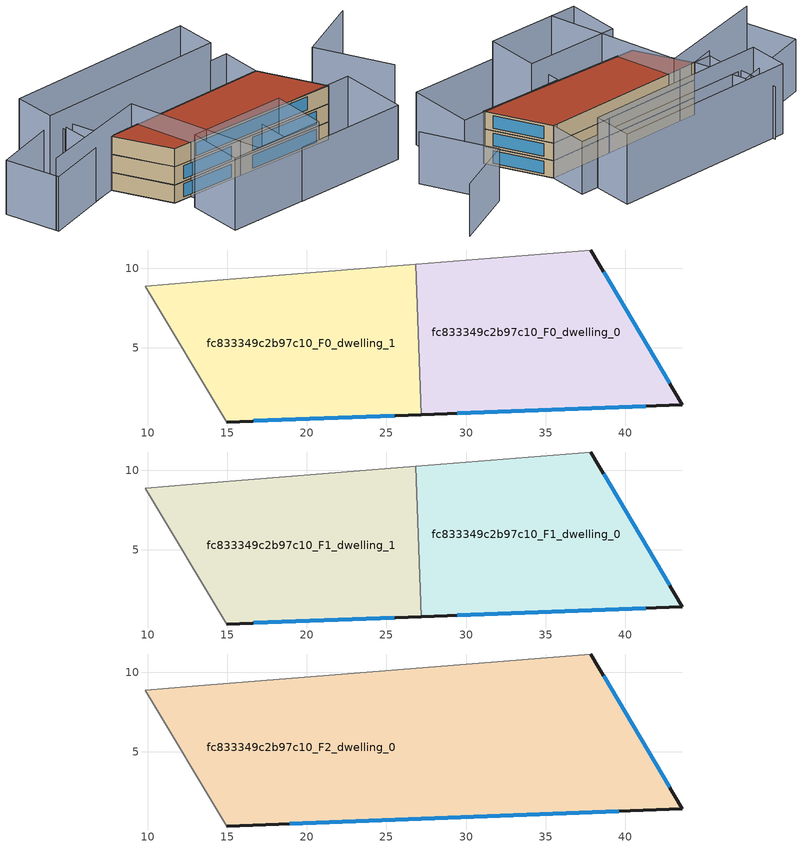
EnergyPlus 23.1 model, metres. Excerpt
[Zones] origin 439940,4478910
fc833349c2b97c10_F0_dwelling_0
 floor ground (EU_floor_Construction): 43.58,1.41 37.84,11.14 26.83,10.25 27.19,0.8 z0
 wall outside (EU_wall_Construction): 37.84,11.14 43.58,1.41 27.19,0.8 z0:3
 wall adiabatic (EU_wall_Construction): 26.83,10.25 37.84,11.14 z0:3
 wall to fc833349c2b97c10_F0_dwelling_1 (EU_wall_Construction): 27.19,0.8 26.83,10.25 z0:3
 window (EU_Window_Construction): 38.64,9.79 42.78,2.76 / 41.31,1.32 29.46,0.88 z0.42:2.58
fc833349c2b97c10_F0_dwelling_1
 floor ground (EU_floor_Construction): 27.19,0.8 26.83,10.25 12.79,9.1 9.85,8.87 14.96,0.34 z0
 wall outside (EU_wall_Construction): 27.19,0.8 14.96,0.34 z0:3
 wall adiabatic (EU_wall_Construction): 14.96,0.34 9.85,8.87 12.79,9.1 26.83,10.25 z0:3
 window (EU_Window_Construction): 25.49,0.73 16.66,0.4 z0.42:2.58
fc833349c2b97c10_F1_dwelling_0
 floor to fc833349c2b97c10_F0_dwelling_0 (EU_floor_Construction): 43.58,1.41 37.84,11.14 26.83,10.25 27.19,0.8 z3
 wall outside (EU_wall_Construction): 37.84,11.14 43.58,1.41 27.19,0.8 z3:6
 wall adiabatic (EU_wall_Construction): 26.83,10.25 37.84,11.14 z3:6
 wall to fc833349c2b97c10_F1_dwelling_1 (EU_wall_Construction): 27.19,0.8 26.83,10.25 z3:6
 window (EU_Window_Construction): 38.64,9.79 42.78,2.76 / 41.31,1.32 29.46,0.88 z3.42:5.58
fc833349c2b97c10_F1_dwelling_1
 floor to fc833349c2b97c10_F0_dwelling_1 (EU_floor_Construction): 27.19,0.8 26.83,10.25 12.79,9.1 9.85,8.87 14.96,0.34 z3
 wall outside (EU_wall_Construction): 27.19,0.8 14.96,0.34 z3:6
 wall adiabatic (EU_wall_Construction): 14.96,0.34 9.85,8.87 12.79,9.1 26.83,10.25 z3:6
 window (EU_Window_Construction): 25.49,0.73 16.66,0.4 z3.42:5.58
fc833349c2b97c10_F2_dwelling_0
 floor to fc833349c2b97c10_F1_dwelling_0 (EU_floor_Construction): 43.58,1.41 37.84,11.14 26.83,10.25 27.19,0.8 z6
 floor to fc833349c2b97c10_F1_dwelling_1 (EU_floor_Construction): 27.19,0.8 26.83,10.25 12.79,9.1 9.85,8.87 14.96,0.34 z6
 wall outside (EU_wall_Construction): 37.84,11.14 43.58,1.41 14.96,0.34 z6:9
 wall adiabatic (EU_wall_Construction): 14.96,0.34 9.85,8.87 12.79,9.1 37.84,11.14 z6:9
 window (EU_Window_Construction): 38.64,9.79 42.78,2.76 / 39.61,1.26 18.94,0.49 z6.42:8.58
 roof outside (EU_roof_Construction): 37.84,11.14 43.58,1.41 14.96,0.34 9.85,8.87 12.79,9.1 z9
shading: -3.3,4.41 14.69,10.29 / 14.69,10.29 21.61,-10.85 / 33.07,-10.11 17.15,-11.14 / 17.15,-11.14 16.58,-2.34 / 16.58,-2.34 32.5,-1.31 / 32.5,-1.31 33.07,-10.11 / 34.33,17.26 3.31,14.64 / 3.31,14.64 2.75,21.21 / 2.75,21.21 33.78,23.83 / 33.78,23.83 34.33,17.26 z0:12; 54.76,0.41 48.36,11.58 / 48.36,11.58 58.12,17.18 / 4.68,21.83 5.83,14.42 / 48.11,-9.12 29.88,-10.32 / 29.88,-10.32 29.15,0.66 / 29.15,0.66 47.39,1.86 / 47.39,1.86 48.11,-9.12 / 37.84,11.15 6.85,8.61 / 6.85,8.61 6.33,14.96 / 6.33,14.96 37.32,17.5 / 37.32,17.5 37.84,11.15 / 9.85,8.87 -3.18,4.05 / -3.18,4.05 -6.3,12.47 / -6.3,12.47 6.73,17.29 / 6.73,17.29 9.85,8.87 z0:9
[Building]
EU S2 Campaign: North Axis=0; Terrain=City; Solar Distribution=FullExterior
[Site:Location]
Madrid: Latitude=40.5; Longitude=-3.5; Time Zone=1; Elevation=609
[SizingPeriod:WeatherFileDays]
AnnualSizingPeriod: Begin Month=1; Begin Day of Month=1; End Month=12; End Day of Month=31; Day of Week for Start Day=Monday; Use Weather File Daylight Saving Period=No; Use Weather File Rain and Snow Indicators=No
[MATERIAL]
EU_InternalMass_Material: Roughness=MediumRough; Thickness=0.1; Conductivity=1; Density=1800; Specific Heat=900; Thermal Absorptance=0.9; Solar Absorptance=0.7; Visible Absorptance=0.7
[MATERIAL:NOMASS] Roughness=MediumRough; Thermal Absorptance=0.9; Solar Absorptance=0.7; Visible Absorptance=0.7
Name | Thermal Resistance
EU_wall_NoMass | 1.60022
EU_roof_NoMass | 1.57597
EU_floor_NoMass | 0.470652
[WINDOWMATERIAL:SIMPLEGLAZINGSYSTEM]
EU_Window_SimpleGlazing: UFactor=3.28802; Solar Heat Gain Coefficient=0.85; Visible Transmittance=0.85
[CONSTRUCTION]
EU_wall_Construction: EU_wall_NoMass
EU_roof_Construction: EU_roof_NoMass
EU_floor_Construction: EU_floor_NoMass
EU_InternalMass_Construction: EU_InternalMass_Material
EU_Window_Construction: EU_Window_SimpleGlazing
[ZONE] Type=1; Multiplier=1; Ceiling Height=autocalculate; Floor Area=autocalculate; Part of Total Floor Area=Yes
Name | Volume
fc833349c2b97c10_F0_dwelling_0; fc833349c2b97c10_F1_dwelling_0 | 401.286
fc833349c2b97c10_F2_dwelling_0 | 802.575
fc833349c2b97c10_F0_dwelling_1; fc833349c2b97c10_F1_dwelling_1 | 401.29
[INTERNALMASS] Construction=EU_InternalMass_Construction
Name | Zone or ZoneList | Surface Area
fc833349c2b97c10_F0_dwelling_0_EU_InternalMass | fc833349c2b97c10_F0_dwelling_0 | 133.762
fc833349c2b97c10_F0_dwelling_1_EU_InternalMass | fc833349c2b97c10_F0_dwelling_1 | 133.763
fc833349c2b97c10_F1_dwelling_0_EU_InternalMass | fc833349c2b97c10_F1_dwelling_0 | 133.762
fc833349c2b97c10_F1_dwelling_1_EU_InternalMass | fc833349c2b97c10_F1_dwelling_1 | 133.763
fc833349c2b97c10_F2_dwelling_0_EU_InternalMass | fc833349c2b97c10_F2_dwelling_0 | 267.534
[OTHEREQUIPMENT] Fuel Type=Electricity; Design Level Calculation Method=Watts/Area; Power per Zone Floor Area=1; Fraction Latent=0; Fraction Radiant=0; Fraction Lost=0; Carbon Dioxide Generation Rate=0; EndUse Subcategory=EU_Step8_InternalGains
Name | Zone or ZoneList or Space or SpaceList | Schedule
EU_Step8_InternalGain_fc833349c2b97c10_F0_dwelling_0_f000 | fc833349c2b97c10_F0_dwelling_0 | EU_Step8_GainSchedule_fc833349c2b97c10_F0_dwelling_0_f000
EU_Step8_InternalGain_fc833349c2b97c10_F0_dwelling_1_f000 | fc833349c2b97c10_F0_dwelling_1 | EU_Step8_GainSchedule_fc833349c2b97c10_F0_dwelling_1_f000
EU_Step8_InternalGain_fc833349c2b97c10_F1_dwelling_0_f000 | fc833349c2b97c10_F1_dwelling_0 | EU_Step8_GainSchedule_fc833349c2b97c10_F1_dwelling_0_f000
EU_Step8_InternalGain_fc833349c2b97c10_F1_dwelling_1_f000 | fc833349c2b97c10_F1_dwelling_1 | EU_Step8_GainSchedule_fc833349c2b97c10_F1_dwelling_1_f000
EU_Step8_InternalGain_fc833349c2b97c10_F2_dwelling_0_f000 | fc833349c2b97c10_F2_dwelling_0 | EU_Step8_GainSchedule_fc833349c2b97c10_F2_dwelling_0_f000
[ZONEVENTILATION:DESIGNFLOWRATE] Schedule=EU_AlwaysOn; Design Flow Rate Calculation Method=AirChanges/Hour; Air Changes per Hour=0.480704; Ventilation Type=Natural; Fan Pressure Rise=0; Fan Total Efficiency=1; Constant Term Coefficient=1; Temperature Term Coefficient=0; Velocity Term Coefficient=0; Velocity Squared Term Coefficient=0; Minimum Indoor Temperature=-100; Maximum Indoor Temperature=100; Delta Temperature=-100; Minimum Outdoor Temperature=-100; Maximum Outdoor Temperature=100; Maximum Wind Speed=40
Name | Zone or ZoneList or Space or SpaceList
EU_ConstantAir_fc833349c2b97c10_F0_dwelling_0 | fc833349c2b97c10_F0_dwelling_0
EU_ConstantAir_fc833349c2b97c10_F0_dwelling_1 | fc833349c2b97c10_F0_dwelling_1
EU_ConstantAir_fc833349c2b97c10_F1_dwelling_0 | fc833349c2b97c10_F1_dwelling_0
EU_ConstantAir_fc833349c2b97c10_F1_dwelling_1 | fc833349c2b97c10_F1_dwelling_1
EU_ConstantAir_fc833349c2b97c10_F2_dwelling_0 | fc833349c2b97c10_F2_dwelling_0
[HVACTEMPLATE:THERMOSTAT] Constant Heating Setpoint=20; Constant Cooling Setpoint=50
EU_HeatOnly_fc833349c2b97c10_F0_dwelling_0; EU_HeatOnly_fc833349c2b97c10_F0_dwelling_1; EU_HeatOnly_fc833349c2b97c10_F1_dwelling_0; EU_HeatOnly_fc833349c2b97c10_F1_dwelling_1; EU_HeatOnly_fc833349c2b97c10_F2_dwelling_0
[HVACTEMPLATE:ZONE:IDEALLOADSAIRSYSTEM] System Availability Schedule=EU_AlwaysOn; Maximum Heating Supply Air Temperature=50; Minimum Cooling Supply Air Temperature=13; Maximum Heating Supply Air Humidity Ratio=0.0156; Minimum Cooling Supply Air Humidity Ratio=0.0077; Heating Limit=NoLimit; Cooling Limit=NoLimit; Heating Availability Schedule=EU_AlwaysOn; Cooling Availability Schedule=EU_CoolingOff; Dehumidification Control Type=ConstantSensibleHeatRatio; Cooling Sensible Heat Ratio=0.7; Dehumidification Setpoint=60; Humidification Control Type=None; Humidification Setpoint=30; Outdoor Air Method=None; Outdoor Air Flow Rate per Person=0.00944; Outdoor Air Flow Rate per Zone Floor Area=0; Outdoor Air Flow Rate per Zone=0; Demand Controlled Ventilation Type=None; Outdoor Air Economizer Type=NoEconomizer; Heat Recovery Type=None; Sensible Heat Recovery Effectiveness=0.7; Latent Heat Recovery Effectiveness=0.65
Name | Template Thermostat
fc833349c2b97c10_F0_dwelling_0 | EU_HeatOnly_fc833349c2b97c10_F0_dwelling_0
fc833349c2b97c10_F0_dwelling_1 | EU_HeatOnly_fc833349c2b97c10_F0_dwelling_1
fc833349c2b97c10_F1_dwelling_0 | EU_HeatOnly_fc833349c2b97c10_F1_dwelling_0
fc833349c2b97c10_F1_dwelling_1 | EU_HeatOnly_fc833349c2b97c10_F1_dwelling_1
fc833349c2b97c10_F2_dwelling_0 | EU_HeatOnly_fc833349c2b97c10_F2_dwelling_0
[SIZING:ZONE] Zone Cooling Design Supply Air Temperature Input Method=SupplyAirTemperature; Zone Cooling Design Supply Air Temperature=13; Zone Heating Design Supply Air Temperature Input Method=SupplyAirTemperature; Zone Heating Design Supply Air Temperature=50; Zone Cooling Design Supply Air Humidity Ratio=0.008; Zone Heating Design Supply Air Humidity Ratio=0.008; Cooling Design Air Flow Method=DesignDay; Cooling Design Air Flow Rate=0; Cooling Minimum Air Flow per Zone Floor Area=0.000762; Cooling Minimum Air Flow=0; Cooling Minimum Air Flow Fraction=0.2; Heating Design Air Flow Method=DesignDay; Heating Design Air Flow Rate=0; Heating Maximum Air Flow per Zone Floor Area=0.002032; Heating Maximum Air Flow=0.141576; Heating Maximum Air Flow Fraction=0.3; Account for Dedicated Outdoor Air System=No; Dedicated Outdoor Air System Control Strategy=NeutralSupplyAir; Dedicated Outdoor Air Low Setpoint Temperature for Design=autosize; Dedicated Outdoor Air High Setpoint Temperature for Design=autosize; Zone Load Sizing Method=Sensible Load Only No Latent Load; Zone Latent Cooling Design Supply Air Humidity Ratio Input Method=HumidityRatioDifference; Zone Cooling Design Supply Air Humidity Ratio Difference=0.005; Zone Latent Heating Design Supply Air Humidity Ratio Input Method=HumidityRatioDifference; Zone Humidification Design Supply Air Humidity Ratio Difference=0.005
fc833349c2b97c10_F0_dwelling_0; fc833349c2b97c10_F0_dwelling_1; fc833349c2b97c10_F1_dwelling_0; fc833349c2b97c10_F1_dwelling_1; fc833349c2b97c10_F2_dwelling_0
[SCHEDULE:CONSTANT]
Name | Hourly Value
EU_AlwaysOn | 1
EU_CoolingOff | 0
[SCHEDULE:FILE] Column Number=1; Rows to Skip at Top=0; Number of Hours of Data=8760; Column Separator=Comma; Interpolate to Timestep=No; Minutes per Item=60; Adjust Schedule for Daylight Savings=Yes
Name | File
EU_Step8_GainSchedule_fc833349c2b97c10_F0_dwelling_0_f000 | ../../schedules/fc833349c2b97c10/fc833349c2b97c10_F0_dwelling_0_f000_gain.csv
EU_Step8_GainSchedule_fc833349c2b97c10_F0_dwelling_1_f000 | ../../schedules/fc833349c2b97c10/fc833349c2b97c10_F0_dwelling_1_f000_gain.csv
EU_Step8_GainSchedule_fc833349c2b97c10_F1_dwelling_0_f000 | ../../schedules/fc833349c2b97c10/fc833349c2b97c10_F1_dwelling_0_f000_gain.csv
EU_Step8_GainSchedule_fc833349c2b97c10_F1_dwelling_1_f000 | ../../schedules/fc833349c2b97c10/fc833349c2b97c10_F1_dwelling_1_f000_gain.csv
EU_Step8_GainSchedule_fc833349c2b97c10_F2_dwelling_0_f000 | ../../schedules/fc833349c2b97c10/fc833349c2b97c10_F2_dwelling_0_f000_gain.csv
